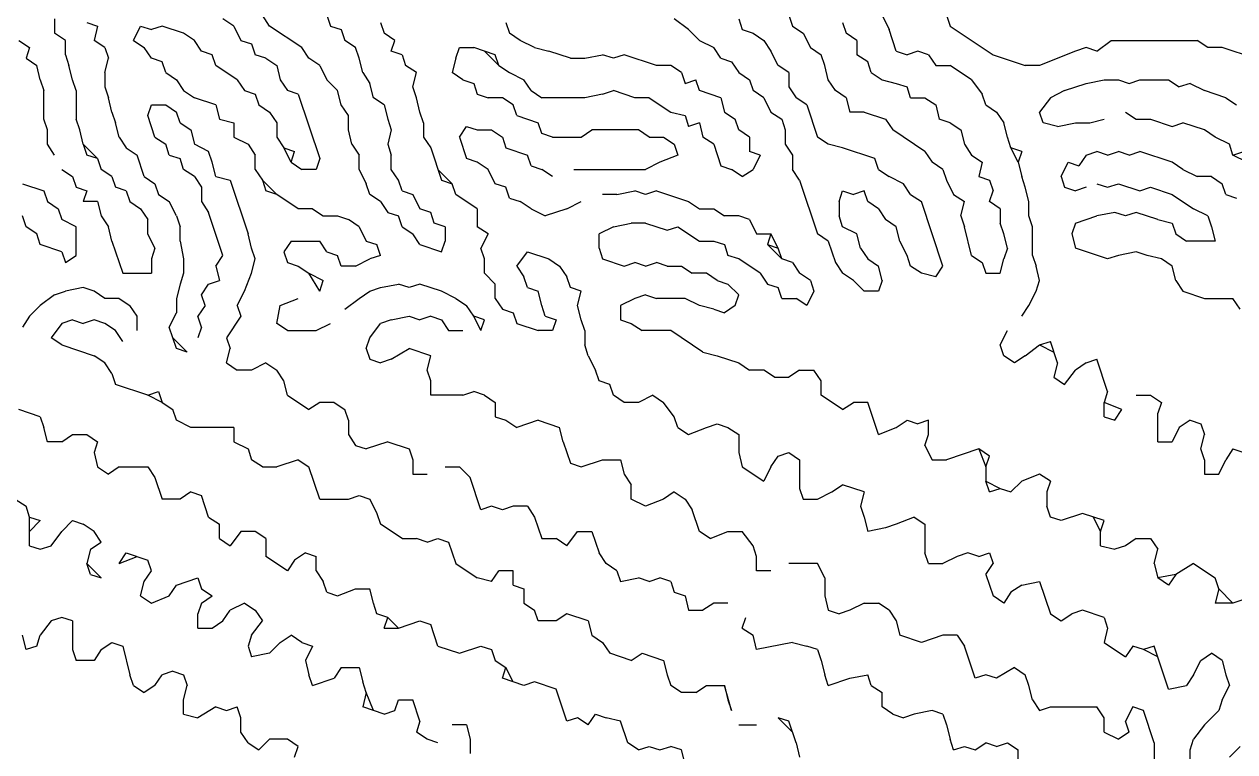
# Model space of a CAD drawing. Extents: x 15 to 2853, y 44 to 1438.
# Drawn here: x 1351.5 to 1689.5, y 880.5 to 1083.5 of the extents above; entities that cross this region are included whole.
import ezdxf

# ---------------------------------------------------------------- set-up
doc = ezdxf.new("R2010")
doc.units = 0
doc.layers.add('SKETCH', color=1, linetype='CONTINUOUS')

msp = doc.modelspace()

# ---------------------------------------------------------------- linework, layer by layer
at = {"layer": 'SKETCH'}
for p, q in [((1360, 1085), (1360, 1081)), ((1410, 1083), (1407, 1085)), ((1420, 1083), (1418, 1086)), ((1436, 1086), (1437, 1083)), ((1537, 1082), (1533, 1085)), ((1551, 1085), (1552, 1082)), ((1565, 1086), (1566, 1083)), ((1591, 1086), (1593, 1082)), ((1609, 1086), (1610, 1083)), ((1369, 1084), (1372, 1083)), ((1372, 1083), (1371, 1079)), ((1382, 1079), (1384, 1083)), ((1384, 1083), (1387, 1082)), ((1390, 1083), (1387, 1082)), ((1396, 1081), (1390, 1083)), ((1410, 1083), (1412, 1079)), ((1429, 1077), (1420, 1083)), ((1437, 1083), (1440, 1082)), ((1440, 1082), (1441, 1079)), ((1451, 1084), (1452, 1081)), ((1486, 1084), (1487, 1081)), ((1537, 1082), (1540, 1079)), ((1552, 1082), (1555, 1081)), ((1566, 1083), (1569, 1081)), ((1580, 1084), (1581, 1081)), ((1595, 1076), (1593, 1082)), ((1610, 1083), (1622, 1075)), ((1350, 1079), (1353, 1077)), ((1363, 1079), (1360, 1081)), ((1363, 1075), (1363, 1079)), ((1374, 1077), (1371, 1079)), ((1382, 1079), (1385, 1077)), ((1399, 1079), (1396, 1081)), ((1401, 1076), (1399, 1079)), ((1412, 1079), (1415, 1078)), ((1444, 1077), (1441, 1079)), ((1455, 1079), (1452, 1081)), ((1454, 1076), (1455, 1079)), ((1490, 1079), (1487, 1081)), ((1494, 1077), (1490, 1079)), ((1540, 1079), (1544, 1077)), ((1555, 1081), (1558, 1079)), ((1558, 1079), (1560, 1076)), ((1569, 1081), (1571, 1077)), ((1584, 1079), (1581, 1081)), ((1584, 1079), (1584, 1075)), ((1651, 1076), (1655, 1079)), ((1655, 1079), (1679, 1079)), ((1682, 1077), (1679, 1079)), ((1353, 1077), (1352, 1074)), ((1363, 1075), (1364, 1072)), ((1374, 1077), (1375, 1074)), ((1387, 1074), (1385, 1077)), ((1404, 1075), (1401, 1076)), ((1405, 1072), (1404, 1075)), ((1415, 1078), (1416, 1075)), ((1419, 1074), (1416, 1075)), ((1431, 1074), (1429, 1077)), ((1445, 1074), (1444, 1077)), ((1457, 1075), (1454, 1076)), ((1457, 1075), (1458, 1072)), ((1472, 1074), (1473, 1077)), ((1473, 1077), (1477, 1077)), ((1483, 1075), (1477, 1077)), ((1480, 1076), (1484, 1072)), ((1484, 1072), (1483, 1075)), ((1494, 1077), (1498, 1076)), ((1504, 1074), (1498, 1076)), ((1508, 1074), (1513, 1075)), ((1516, 1074), (1513, 1075)), ((1519, 1075), (1516, 1074)), ((1528, 1072), (1519, 1075)), ((1546, 1074), (1544, 1077)), ((1562, 1072), (1560, 1076)), ((1571, 1077), (1574, 1075)), ((1575, 1072), (1574, 1075)), ((1587, 1073), (1584, 1075)), ((1595, 1076), (1598, 1075)), ((1601, 1076), (1598, 1075)), ((1604, 1075), (1601, 1076)), ((1604, 1075), (1606, 1072)), ((1622, 1075), (1631, 1072)), ((1645, 1076), (1635, 1072)), ((1648, 1077), (1645, 1076)), ((1651, 1076), (1648, 1077)), ((1686, 1077), (1682, 1077)), ((1695, 1074), (1686, 1077)), ((1352, 1074), (1355, 1072)), ((1356, 1068), (1355, 1072)), ((1365, 1068), (1364, 1072)), ((1374, 1070), (1375, 1074)), ((1390, 1073), (1387, 1074)), ((1391, 1070), (1390, 1073)), ((1411, 1068), (1405, 1072)), ((1419, 1074), (1422, 1072)), ((1422, 1072), (1423, 1068)), ((1434, 1072), (1431, 1074)), ((1434, 1072), (1436, 1068)), ((1446, 1070), (1445, 1074)), ((1461, 1070), (1458, 1072)), ((1472, 1074), (1471, 1070)), ((1484, 1072), (1487, 1070)), ((1504, 1074), (1508, 1074)), ((1532, 1072), (1528, 1072)), ((1535, 1070), (1532, 1072)), ((1546, 1074), (1549, 1073)), ((1549, 1073), (1551, 1070)), ((1565, 1070), (1562, 1072)), ((1576, 1068), (1575, 1072)), ((1588, 1070), (1587, 1073)), ((1606, 1072), (1610, 1072)), ((1616, 1068), (1610, 1072)), ((1635, 1072), (1631, 1072)), ((1374, 1070), (1374, 1066)), ((1391, 1070), (1394, 1068)), ((1446, 1070), (1448, 1067)), ((1460, 1066), (1461, 1070)), ((1474, 1068), (1471, 1070)), ((1487, 1070), (1491, 1068)), ((1535, 1070), (1536, 1067)), ((1551, 1070), (1554, 1068)), ((1565, 1070), (1565, 1066)), ((1588, 1070), (1591, 1068)), ((1356, 1068), (1357, 1065)), ((1357, 1057), (1357, 1065)), ((1366, 1065), (1365, 1068)), ((1366, 1065), (1366, 1057)), ((1374, 1066), (1375, 1063)), ((1394, 1068), (1396, 1065)), ((1396, 1065), (1399, 1063)), ((1411, 1068), (1413, 1065)), ((1413, 1065), (1416, 1064)), ((1423, 1068), (1425, 1065)), ((1428, 1064), (1425, 1065)), ((1439, 1065), (1436, 1068)), ((1440, 1061), (1439, 1065)), ((1449, 1063), (1448, 1067)), ((1461, 1063), (1460, 1066)), ((1474, 1068), (1477, 1067)), ((1477, 1067), (1478, 1064)), ((1493, 1065), (1491, 1068)), ((1493, 1065), (1496, 1063)), ((1513, 1064), (1516, 1065)), ((1522, 1063), (1516, 1065)), ((1536, 1067), (1539, 1068)), ((1540, 1065), (1539, 1068)), ((1546, 1063), (1540, 1065)), ((1554, 1068), (1555, 1065)), ((1558, 1063), (1555, 1065)), ((1565, 1066), (1567, 1063)), ((1578, 1065), (1576, 1068)), ((1581, 1063), (1578, 1065)), ((1591, 1068), (1595, 1067)), ((1595, 1067), (1598, 1066)), ((1599, 1063), (1598, 1066)), ((1616, 1068), (1619, 1064)), ((1642, 1065), (1638, 1063)), ((1642, 1065), (1648, 1067)), ((1648, 1067), (1653, 1068)), ((1653, 1068), (1657, 1068)), ((1657, 1068), (1660, 1067)), ((1660, 1067), (1663, 1068)), ((1663, 1068), (1671, 1068)), ((1671, 1068), (1674, 1066)), ((1677, 1067), (1674, 1066)), ((1677, 1067), (1681, 1065)), ((1687, 1063), (1681, 1065)), ((1376, 1059), (1375, 1063)), ((1405, 1061), (1399, 1063)), ((1416, 1064), (1417, 1061)), ((1428, 1064), (1434, 1046)), ((1452, 1061), (1449, 1063)), ((1462, 1059), (1461, 1063)), ((1478, 1064), (1481, 1063)), ((1485, 1063), (1481, 1063)), ((1488, 1061), (1485, 1063)), ((1508, 1063), (1496, 1063)), ((1513, 1064), (1508, 1063)), ((1526, 1063), (1522, 1063)), ((1526, 1063), (1532, 1059)), ((1546, 1063), (1547, 1059)), ((1558, 1063), (1560, 1059)), ((1570, 1061), (1567, 1063)), ((1581, 1063), (1582, 1059)), ((1599, 1063), (1603, 1063)), ((1603, 1063), (1606, 1061)), ((1620, 1061), (1619, 1064)), ((1638, 1063), (1635, 1059)), ((1687, 1063), (1690, 1061)), ((1376, 1059), (1377, 1056)), ((1386, 1058), (1387, 1061)), ((1388, 1052), (1386, 1058)), ((1387, 1061), (1391, 1061)), ((1391, 1061), (1394, 1059)), ((1395, 1056), (1394, 1059)), ((1405, 1061), (1406, 1057)), ((1417, 1061), (1420, 1059)), ((1420, 1059), (1422, 1056)), ((1442, 1058), (1440, 1061)), ((1442, 1054), (1442, 1058)), ((1452, 1061), (1453, 1057)), ((1463, 1056), (1462, 1059)), ((1489, 1058), (1488, 1061)), ((1489, 1058), (1495, 1056)), ((1532, 1059), (1536, 1058)), ((1536, 1058), (1537, 1055)), ((1547, 1059), (1550, 1057)), ((1560, 1059), (1563, 1057)), ((1570, 1061), (1573, 1052)), ((1586, 1059), (1582, 1059)), ((1586, 1059), (1592, 1057)), ((1606, 1061), (1607, 1057)), ((1620, 1061), (1623, 1059)), ((1623, 1059), (1625, 1056)), ((1636, 1056), (1635, 1059)), ((1659, 1059), (1662, 1057)), ((1358, 1054), (1357, 1057)), ((1367, 1054), (1366, 1057)), ((1378, 1052), (1377, 1056)), ((1395, 1056), (1398, 1054)), ((1406, 1057), (1410, 1056)), ((1410, 1056), (1410, 1052)), ((1422, 1056), (1422, 1052)), ((1453, 1057), (1454, 1054)), ((1463, 1056), (1463, 1052)), ((1473, 1052), (1475, 1055)), ((1475, 1055), (1478, 1054)), ((1496, 1053), (1495, 1056)), ((1540, 1056), (1537, 1055)), ((1540, 1056), (1541, 1052)), ((1551, 1054), (1550, 1057)), ((1563, 1057), (1564, 1054)), ((1592, 1057), (1594, 1054)), ((1610, 1056), (1607, 1057)), ((1610, 1056), (1613, 1054)), ((1626, 1052), (1625, 1056)), ((1640, 1055), (1636, 1056)), ((1640, 1055), (1645, 1056)), ((1645, 1056), (1649, 1056)), ((1649, 1056), (1653, 1057)), ((1662, 1057), (1666, 1057)), ((1666, 1057), (1672, 1055)), ((1672, 1055), (1675, 1056)), ((1681, 1054), (1675, 1056)), ((1358, 1050), (1358, 1054)), ((1368, 1050), (1367, 1054)), ((1378, 1052), (1380, 1049)), ((1388, 1052), (1391, 1050)), ((1398, 1054), (1399, 1050)), ((1410, 1052), (1414, 1050)), ((1422, 1052), (1424, 1049)), ((1443, 1050), (1442, 1054)), ((1454, 1054), (1453, 1050)), ((1463, 1052), (1465, 1049)), ((1473, 1052), (1475, 1046)), ((1478, 1054), (1482, 1054)), ((1482, 1054), (1485, 1052)), ((1485, 1052), (1486, 1049)), ((1499, 1052), (1496, 1053)), ((1499, 1052), (1507, 1052)), ((1507, 1052), (1510, 1054)), ((1523, 1054), (1510, 1054)), ((1526, 1052), (1523, 1054)), ((1526, 1052), (1530, 1052)), ((1530, 1052), (1533, 1050)), ((1544, 1050), (1541, 1052)), ((1554, 1052), (1551, 1054)), ((1554, 1052), (1554, 1048)), ((1564, 1054), (1564, 1050)), ((1576, 1050), (1573, 1052)), ((1603, 1048), (1594, 1054)), ((1613, 1054), (1614, 1050)), ((1627, 1049), (1626, 1052)), ((1684, 1052), (1681, 1054)), ((1688, 1050), (1684, 1052)), ((1360, 1047), (1358, 1050)), ((1372, 1046), (1368, 1050)), ((1368, 1050), (1369, 1047)), ((1380, 1049), (1383, 1047)), ((1392, 1047), (1391, 1050)), ((1403, 1048), (1399, 1050)), ((1404, 1045), (1403, 1048)), ((1414, 1050), (1416, 1047)), ((1424, 1049), (1427, 1048)), ((1426, 1045), (1424, 1049)), ((1426, 1045), (1427, 1048)), ((1443, 1050), (1445, 1047)), ((1453, 1050), (1454, 1047)), ((1465, 1049), (1468, 1040)), ((1486, 1049), (1492, 1047)), ((1533, 1050), (1534, 1047)), ((1544, 1050), (1546, 1044)), ((1557, 1047), (1554, 1048)), ((1564, 1050), (1566, 1047)), ((1580, 1049), (1576, 1050)), ((1589, 1046), (1580, 1049)), ((1603, 1048), (1605, 1045)), ((1614, 1050), (1616, 1047)), ((1630, 1048), (1627, 1049)), ((1629, 1045), (1627, 1049)), ((1630, 1048), (1629, 1045)), ((1648, 1047), (1651, 1048)), ((1654, 1047), (1651, 1048)), ((1654, 1047), (1657, 1048)), ((1660, 1047), (1657, 1048)), ((1660, 1047), (1663, 1048)), ((1672, 1045), (1663, 1048)), ((1689, 1047), (1688, 1050)), ((1689, 1047), (1692, 1048)), ((1372, 1046), (1369, 1047)), ((1372, 1046), (1373, 1043)), ((1385, 1041), (1383, 1047)), ((1392, 1047), (1395, 1046)), ((1396, 1043), (1395, 1046)), ((1405, 1041), (1404, 1045)), ((1416, 1043), (1416, 1047)), ((1426, 1045), (1429, 1043)), ((1434, 1046), (1433, 1043)), ((1445, 1043), (1445, 1047)), ((1454, 1043), (1454, 1047)), ((1478, 1045), (1475, 1046)), ((1481, 1043), (1478, 1045)), ((1493, 1044), (1492, 1047)), ((1529, 1045), (1525, 1043)), ((1534, 1047), (1529, 1045)), ((1557, 1047), (1555, 1043)), ((1566, 1047), (1566, 1043)), ((1590, 1043), (1589, 1046)), ((1608, 1043), (1605, 1045)), ((1616, 1047), (1619, 1045)), ((1619, 1045), (1618, 1041)), ((1629, 1045), (1630, 1041)), ((1641, 1041), (1643, 1045)), ((1643, 1045), (1646, 1044)), ((1648, 1047), (1646, 1044)), ((1675, 1043), (1672, 1045)), ((1693, 1045), (1689, 1047)), ((1362, 1043), (1365, 1041)), ((1376, 1041), (1373, 1043)), ((1399, 1041), (1396, 1043)), ((1416, 1043), (1418, 1040)), ((1433, 1043), (1429, 1043)), ((1445, 1043), (1447, 1039)), ((1456, 1040), (1454, 1043)), ((1471, 1039), (1467, 1043)), ((1483, 1039), (1481, 1043)), ((1493, 1044), (1496, 1043)), ((1499, 1041), (1496, 1043)), ((1505, 1043), (1525, 1043)), ((1546, 1044), (1549, 1043)), ((1552, 1041), (1549, 1043)), ((1552, 1041), (1555, 1043)), ((1568, 1040), (1566, 1043)), ((1590, 1043), (1593, 1041)), ((1608, 1043), (1609, 1040)), ((1675, 1043), (1679, 1041)), ((1351, 1039), (1357, 1037)), ((1365, 1041), (1366, 1038)), ((1366, 1038), (1369, 1037)), ((1376, 1041), (1377, 1038)), ((1380, 1037), (1377, 1038)), ((1385, 1041), (1388, 1039)), ((1388, 1039), (1389, 1036)), ((1399, 1041), (1401, 1038)), ((1401, 1038), (1401, 1034)), ((1405, 1041), (1409, 1040)), ((1409, 1040), (1414, 1025)), ((1418, 1040), (1419, 1037)), ((1418, 1040), (1422, 1036)), ((1448, 1036), (1447, 1039)), ((1457, 1037), (1456, 1040)), ((1468, 1040), (1471, 1039)), ((1472, 1036), (1471, 1039)), ((1486, 1038), (1483, 1039)), ((1487, 1035), (1486, 1038)), ((1568, 1040), (1573, 1025)), ((1597, 1039), (1593, 1041)), ((1599, 1036), (1597, 1039)), ((1609, 1040), (1611, 1036)), ((1618, 1041), (1621, 1040)), ((1621, 1040), (1622, 1037)), ((1631, 1038), (1630, 1041)), ((1632, 1034), (1631, 1038)), ((1641, 1041), (1642, 1038)), ((1642, 1038), (1645, 1037)), ((1648, 1038), (1645, 1037)), ((1651, 1039), (1654, 1038)), ((1654, 1038), (1657, 1039)), ((1657, 1039), (1663, 1037)), ((1663, 1037), (1666, 1038)), ((1666, 1038), (1672, 1036)), ((1683, 1041), (1679, 1041)), ((1683, 1041), (1686, 1039)), ((1687, 1036), (1686, 1039)), ((1357, 1037), (1358, 1034)), ((1369, 1037), (1368, 1034)), ((1380, 1037), (1381, 1034)), ((1389, 1036), (1392, 1034)), ((1422, 1036), (1419, 1037)), ((1428, 1032), (1422, 1036)), ((1451, 1034), (1448, 1036)), ((1457, 1037), (1460, 1036)), ((1460, 1036), (1462, 1032)), ((1478, 1032), (1472, 1036)), ((1487, 1035), (1490, 1034)), ((1517, 1036), (1513, 1036)), ((1517, 1036), (1522, 1037)), ((1525, 1036), (1522, 1037)), ((1528, 1037), (1525, 1036)), ((1528, 1037), (1537, 1034)), ((1579, 1034), (1580, 1037)), ((1580, 1037), (1583, 1036)), ((1586, 1037), (1583, 1036)), ((1587, 1034), (1586, 1037)), ((1599, 1036), (1602, 1034)), ((1611, 1036), (1614, 1034)), ((1621, 1034), (1622, 1037)), ((1672, 1036), (1678, 1032)), ((1687, 1036), (1690, 1035)), ((1358, 1034), (1361, 1032)), ((1361, 1032), (1362, 1029)), ((1372, 1034), (1368, 1034)), ((1372, 1034), (1373, 1030)), ((1381, 1034), (1384, 1032)), ((1384, 1032), (1386, 1029)), ((1394, 1030), (1392, 1034)), ((1401, 1034), (1403, 1031)), ((1407, 1019), (1403, 1031)), ((1432, 1032), (1428, 1032)), ((1432, 1032), (1435, 1030)), ((1451, 1034), (1453, 1031)), ((1453, 1031), (1456, 1030)), ((1465, 1031), (1462, 1032)), ((1466, 1028), (1465, 1031)), ((1478, 1032), (1478, 1027)), ((1493, 1032), (1490, 1034)), ((1493, 1032), (1497, 1030)), ((1503, 1032), (1497, 1030)), ((1503, 1032), (1507, 1034)), ((1537, 1034), (1540, 1032)), ((1540, 1032), (1544, 1032)), ((1544, 1032), (1547, 1030)), ((1579, 1034), (1579, 1030)), ((1590, 1032), (1587, 1034)), ((1590, 1032), (1592, 1029)), ((1608, 1016), (1602, 1034)), ((1613, 1030), (1614, 1034)), ((1624, 1032), (1621, 1034)), ((1624, 1032), (1624, 1028)), ((1632, 1030), (1632, 1034)), ((1656, 1031), (1651, 1030)), ((1659, 1030), (1656, 1031)), ((1662, 1031), (1659, 1030)), ((1668, 1029), (1662, 1031)), ((1682, 1030), (1678, 1032)), ((1352, 1027), (1351, 1030)), ((1366, 1027), (1362, 1029)), ((1373, 1030), (1375, 1027)), ((1386, 1025), (1386, 1029)), ((1394, 1030), (1395, 1027)), ((1435, 1030), (1439, 1030)), ((1439, 1030), (1442, 1029)), ((1445, 1027), (1442, 1029)), ((1457, 1027), (1456, 1030)), ((1469, 1027), (1466, 1028)), ((1516, 1027), (1521, 1028)), ((1525, 1028), (1521, 1028)), ((1525, 1028), (1531, 1026)), ((1551, 1030), (1547, 1030)), ((1554, 1029), (1551, 1030)), ((1554, 1029), (1556, 1025)), ((1580, 1027), (1579, 1030)), ((1595, 1027), (1592, 1029)), ((1613, 1030), (1614, 1027)), ((1625, 1025), (1624, 1028)), ((1633, 1027), (1632, 1030)), ((1645, 1028), (1644, 1025)), ((1645, 1028), (1651, 1030)), ((1668, 1029), (1672, 1028)), ((1672, 1028), (1673, 1025)), ((1682, 1030), (1683, 1027)), ((1355, 1025), (1352, 1027)), ((1356, 1022), (1355, 1025)), ((1366, 1019), (1366, 1027)), ((1376, 1023), (1375, 1027)), ((1388, 1021), (1386, 1025)), ((1395, 1023), (1395, 1027)), ((1415, 1021), (1414, 1025)), ((1445, 1027), (1447, 1023)), ((1457, 1027), (1460, 1025)), ((1462, 1022), (1460, 1025)), ((1469, 1027), (1469, 1023)), ((1481, 1025), (1478, 1027)), ((1481, 1025), (1479, 1021)), ((1516, 1027), (1512, 1025)), ((1512, 1021), (1512, 1025)), ((1531, 1026), (1534, 1027)), ((1534, 1027), (1540, 1023)), ((1556, 1025), (1560, 1025)), ((1560, 1025), (1559, 1022)), ((1562, 1021), (1560, 1025)), ((1576, 1023), (1573, 1025)), ((1584, 1025), (1580, 1027)), ((1585, 1021), (1584, 1025)), ((1596, 1023), (1595, 1027)), ((1616, 1019), (1614, 1027)), ((1626, 1021), (1625, 1025)), ((1633, 1019), (1633, 1027)), ((1644, 1025), (1645, 1021)), ((1673, 1025), (1676, 1023)), ((1683, 1027), (1684, 1023)), ((1362, 1020), (1356, 1022)), ((1376, 1023), (1379, 1014)), ((1388, 1021), (1387, 1018)), ((1395, 1023), (1396, 1018)), ((1416, 1018), (1415, 1021)), ((1426, 1023), (1424, 1020)), ((1426, 1023), (1434, 1023)), ((1436, 1020), (1434, 1023)), ((1447, 1023), (1450, 1022)), ((1451, 1019), (1450, 1022)), ((1462, 1022), (1468, 1020)), ((1468, 1020), (1469, 1023)), ((1480, 1018), (1479, 1021)), ((1512, 1021), (1513, 1018)), ((1540, 1023), (1544, 1023)), ((1544, 1023), (1547, 1022)), ((1547, 1022), (1548, 1019)), ((1559, 1022), (1562, 1021)), ((1563, 1018), (1559, 1022)), ((1563, 1018), (1562, 1021)), ((1576, 1023), (1578, 1017)), ((1585, 1021), (1587, 1018)), ((1598, 1019), (1596, 1023)), ((1626, 1021), (1625, 1018)), ((1654, 1018), (1645, 1021)), ((1684, 1023), (1676, 1023)), ((1362, 1020), (1363, 1017)), ((1363, 1017), (1366, 1019)), ((1387, 1018), (1387, 1014)), ((1396, 1018), (1396, 1014)), ((1405, 1016), (1407, 1019)), ((1415, 1014), (1416, 1018)), ((1424, 1020), (1425, 1017)), ((1436, 1020), (1439, 1019)), ((1440, 1016), (1439, 1019)), ((1444, 1016), (1448, 1018)), ((1451, 1019), (1448, 1018)), ((1480, 1014), (1480, 1018)), ((1489, 1016), (1492, 1020)), ((1492, 1020), (1498, 1018)), ((1498, 1018), (1501, 1016)), ((1513, 1018), (1519, 1016)), ((1551, 1018), (1548, 1019)), ((1557, 1014), (1551, 1018)), ((1566, 1017), (1563, 1018)), ((1587, 1018), (1590, 1016)), ((1599, 1016), (1598, 1019)), ((1616, 1019), (1619, 1017)), ((1624, 1014), (1625, 1018)), ((1633, 1019), (1634, 1016)), ((1657, 1019), (1654, 1018)), ((1662, 1020), (1657, 1019)), ((1665, 1019), (1662, 1020)), ((1669, 1018), (1665, 1019)), ((1672, 1016), (1669, 1018)), ((1379, 1014), (1387, 1014)), ((1396, 1014), (1395, 1011)), ((1405, 1016), (1406, 1012)), ((1413, 1009), (1415, 1014)), ((1425, 1017), (1428, 1016)), ((1428, 1016), (1431, 1014)), ((1431, 1014), (1435, 1012)), ((1434, 1009), (1431, 1014)), ((1444, 1016), (1440, 1016)), ((1480, 1014), (1483, 1011)), ((1489, 1016), (1491, 1013)), ((1501, 1016), (1503, 1013)), ((1519, 1016), (1522, 1017)), ((1525, 1016), (1522, 1017)), ((1525, 1016), (1528, 1017)), ((1531, 1016), (1528, 1017)), ((1531, 1016), (1535, 1016)), ((1535, 1016), (1538, 1014)), ((1542, 1014), (1538, 1014)), ((1545, 1012), (1542, 1014)), ((1557, 1014), (1559, 1011)), ((1566, 1017), (1568, 1014)), ((1571, 1012), (1568, 1014)), ((1578, 1017), (1580, 1014)), ((1583, 1012), (1580, 1014)), ((1591, 1012), (1590, 1016)), ((1602, 1014), (1599, 1016)), ((1606, 1013), (1602, 1014)), ((1606, 1013), (1608, 1016)), ((1619, 1017), (1620, 1014)), ((1620, 1014), (1624, 1014)), ((1635, 1012), (1634, 1016)), ((1673, 1012), (1672, 1016)), ((1395, 1011), (1394, 1007)), ((1401, 1008), (1403, 1011)), ((1403, 1011), (1406, 1012)), ((1434, 1009), (1435, 1012)), ((1451, 1010), (1456, 1011)), ((1459, 1010), (1456, 1011)), ((1462, 1011), (1459, 1010)), ((1468, 1009), (1462, 1011)), ((1483, 1007), (1483, 1011)), ((1492, 1010), (1491, 1013)), ((1504, 1010), (1503, 1013)), ((1545, 1012), (1548, 1011)), ((1548, 1011), (1551, 1008)), ((1559, 1011), (1562, 1010)), ((1571, 1012), (1572, 1009)), ((1586, 1009), (1583, 1012)), ((1591, 1012), (1590, 1009)), ((1634, 1009), (1635, 1012)), ((1673, 1012), (1675, 1009)), ((1360, 1008), (1356, 1005)), ((1360, 1008), (1363, 1009)), ((1368, 1010), (1363, 1009)), ((1371, 1009), (1368, 1010)), ((1374, 1007), (1371, 1009)), ((1402, 1005), (1401, 1008)), ((1411, 1005), (1413, 1009)), ((1445, 1007), (1448, 1009)), ((1448, 1009), (1451, 1010)), ((1472, 1007), (1468, 1009)), ((1492, 1010), (1495, 1009)), ((1496, 1005), (1495, 1009)), ((1507, 1009), (1504, 1010)), ((1506, 1005), (1507, 1009)), ((1525, 1008), (1522, 1007)), ((1525, 1008), (1528, 1007)), ((1550, 1005), (1551, 1008)), ((1563, 1007), (1562, 1010)), ((1572, 1009), (1570, 1005)), ((1590, 1009), (1586, 1009)), ((1632, 1005), (1634, 1009)), ((1675, 1009), (1681, 1007)), ((1356, 1005), (1353, 1002)), ((1378, 1007), (1374, 1007)), ((1378, 1007), (1381, 1005)), ((1383, 1002), (1381, 1005)), ((1394, 1007), (1394, 1003)), ((1402, 1005), (1400, 1002)), ((1411, 1005), (1412, 1002)), ((1422, 1000), (1423, 1005)), ((1423, 1005), (1428, 1007)), ((1441, 1004), (1445, 1007)), ((1472, 1007), (1475, 1005)), ((1477, 1002), (1475, 1005)), ((1483, 1007), (1485, 1004)), ((1485, 1004), (1488, 1003)), ((1497, 1002), (1496, 1005)), ((1507, 1001), (1506, 1005)), ((1522, 1007), (1518, 1005)), ((1518, 1005), (1518, 1001)), ((1536, 1007), (1528, 1007)), ((1540, 1005), (1536, 1007)), ((1544, 1004), (1540, 1005)), ((1544, 1004), (1547, 1003)), ((1550, 1005), (1547, 1003)), ((1563, 1007), (1567, 1007)), ((1570, 1005), (1567, 1007)), ((1630, 1002), (1632, 1005)), ((1681, 1007), (1689, 1007)), ((1691, 1004), (1689, 1007)), ((1353, 1002), (1351, 999)), ((1365, 1001), (1362, 1000)), ((1365, 1001), (1368, 1000)), ((1371, 1001), (1368, 1000)), ((1374, 1000), (1371, 1001)), ((1383, 998), (1383, 1002)), ((1392, 999), (1394, 1003)), ((1401, 999), (1400, 1002)), ((1412, 1002), (1408, 996)), ((1454, 1001), (1451, 1000)), ((1454, 1001), (1459, 1002)), ((1459, 1002), (1462, 1001)), ((1465, 1002), (1462, 1001)), ((1465, 1002), (1468, 1001)), ((1468, 1001), (1470, 998)), ((1479, 998), (1477, 1002)), ((1480, 1001), (1477, 1002)), ((1479, 998), (1480, 1001)), ((1488, 1003), (1489, 1000)), ((1497, 1002), (1500, 1001)), ((1500, 1001), (1499, 998)), ((1508, 998), (1507, 1001)), ((1518, 1001), (1521, 1000)), ((1362, 1000), (1359, 996)), ((1377, 998), (1374, 1000)), ((1379, 995), (1377, 998)), ((1394, 993), (1392, 999)), ((1401, 999), (1400, 996)), ((1425, 998), (1422, 1000)), ((1425, 998), (1433, 998)), ((1433, 998), (1437, 1000)), ((1448, 996), (1451, 1000)), ((1470, 998), (1474, 998)), ((1489, 1000), (1495, 998)), ((1499, 998), (1495, 998)), ((1508, 998), (1508, 994)), ((1521, 1000), (1524, 998)), ((1532, 998), (1524, 998)), ((1541, 992), (1532, 998)), ((1624, 994), (1626, 998)), ((1362, 994), (1359, 996)), ((1362, 994), (1371, 991)), ((1393, 996), (1397, 992)), ((1408, 996), (1409, 993)), ((1447, 993), (1448, 996)), ((1509, 991), (1508, 994)), ((1625, 991), (1624, 994)), ((1631, 991), (1635, 994)), ((1635, 994), (1638, 995)), ((1635, 994), (1639, 992)), ((1640, 989), (1638, 995)), ((1374, 989), (1371, 991)), ((1397, 992), (1394, 993)), ((1408, 989), (1409, 993)), ((1447, 993), (1448, 990)), ((1454, 990), (1459, 993)), ((1465, 991), (1459, 993)), ((1464, 987), (1465, 991)), ((1509, 991), (1511, 987)), ((1541, 992), (1545, 991)), ((1545, 991), (1551, 989)), ((1628, 989), (1625, 991)), ((1631, 991), (1628, 989)), ((1376, 986), (1374, 989)), ((1408, 989), (1411, 987)), ((1415, 987), (1411, 987)), ((1419, 989), (1415, 987)), ((1419, 989), (1422, 987)), ((1424, 984), (1422, 987)), ((1448, 990), (1451, 989)), ((1454, 990), (1451, 989)), ((1465, 984), (1464, 987)), ((1512, 984), (1511, 987)), ((1551, 989), (1554, 987)), ((1558, 987), (1554, 987)), ((1561, 985), (1558, 987)), ((1568, 987), (1565, 985)), ((1568, 987), (1572, 987)), ((1574, 984), (1572, 987)), ((1640, 989), (1639, 985)), ((1642, 983), (1645, 987)), ((1648, 989), (1645, 987)), ((1648, 989), (1651, 990)), ((1654, 981), (1651, 990)), ((1376, 986), (1377, 983)), ((1425, 980), (1424, 984)), ((1465, 980), (1465, 984)), ((1515, 983), (1512, 984)), ((1561, 985), (1565, 985)), ((1574, 980), (1574, 984)), ((1639, 985), (1642, 983)), ((1386, 980), (1377, 983)), ((1386, 980), (1389, 981)), ((1389, 981), (1390, 978)), ((1474, 980), (1477, 981)), ((1480, 980), (1477, 981)), ((1516, 980), (1515, 983)), ((1654, 981), (1653, 978)), ((1390, 978), (1386, 980)), ((1390, 978), (1393, 976)), ((1425, 980), (1431, 976)), ((1434, 978), (1431, 976)), ((1438, 978), (1434, 978)), ((1438, 978), (1441, 976)), ((1474, 980), (1465, 980)), ((1480, 980), (1483, 978)), ((1483, 978), (1483, 974)), ((1519, 978), (1516, 980)), ((1523, 978), (1519, 978)), ((1527, 980), (1523, 978)), ((1527, 980), (1530, 978)), ((1533, 974), (1530, 978)), ((1580, 976), (1574, 980)), ((1580, 976), (1583, 978)), ((1587, 978), (1583, 978)), ((1590, 969), (1587, 978)), ((1658, 976), (1653, 978)), ((1653, 974), (1653, 978)), ((1662, 980), (1666, 980)), ((1666, 980), (1669, 978)), ((1669, 978), (1668, 975)), ((1356, 974), (1350, 976)), ((1356, 974), (1357, 971)), ((1394, 973), (1393, 976)), ((1442, 973), (1441, 976)), ((1483, 974), (1486, 973)), ((1534, 971), (1533, 974)), ((1653, 974), (1656, 973)), ((1656, 973), (1658, 976)), ((1668, 967), (1668, 975)), ((1358, 967), (1357, 971)), ((1398, 971), (1394, 973)), ((1410, 971), (1398, 971)), ((1410, 971), (1410, 967)), ((1442, 973), (1442, 969)), ((1486, 973), (1489, 971)), ((1495, 973), (1489, 971)), ((1495, 973), (1501, 971)), ((1502, 967), (1501, 971)), ((1534, 971), (1537, 969)), ((1537, 969), (1542, 971)), ((1542, 971), (1545, 972)), ((1545, 972), (1548, 971)), ((1548, 971), (1551, 969)), ((1590, 969), (1595, 971)), ((1595, 971), (1598, 973)), ((1598, 973), (1601, 972)), ((1604, 973), (1601, 972)), ((1604, 969), (1604, 973)), ((1674, 971), (1672, 967)), ((1677, 973), (1674, 971)), ((1677, 973), (1680, 972)), ((1680, 972), (1681, 969)), ((1362, 967), (1358, 967)), ((1362, 967), (1365, 969)), ((1365, 969), (1369, 969)), ((1369, 969), (1372, 967)), ((1372, 967), (1371, 964)), ((1410, 967), (1414, 965)), ((1442, 969), (1444, 966)), ((1453, 967), (1447, 965)), ((1453, 967), (1459, 965)), ((1502, 967), (1504, 961)), ((1551, 969), (1551, 964)), ((1603, 966), (1604, 969)), ((1668, 967), (1672, 967)), ((1680, 965), (1681, 969)), ((1371, 964), (1372, 960)), ((1414, 965), (1415, 962)), ((1444, 966), (1447, 965)), ((1459, 965), (1460, 962)), ((1551, 964), (1552, 960)), ((1562, 963), (1565, 964)), ((1565, 964), (1568, 962)), ((1603, 966), (1605, 962)), ((1618, 965), (1609, 962)), ((1621, 963), (1618, 965)), ((1618, 965), (1620, 960)), ((1681, 962), (1680, 965)), ((1689, 965), (1687, 962)), ((1689, 965), (1692, 964)), ((1372, 960), (1375, 958)), ((1378, 960), (1375, 958)), ((1378, 960), (1386, 960)), ((1386, 960), (1388, 957)), ((1418, 960), (1415, 962)), ((1418, 960), (1422, 960)), ((1428, 962), (1422, 960)), ((1428, 962), (1431, 960)), ((1434, 951), (1431, 960)), ((1460, 962), (1460, 958)), ((1469, 960), (1473, 960)), ((1473, 960), (1476, 957)), ((1504, 961), (1507, 960)), ((1507, 960), (1513, 962)), ((1513, 962), (1518, 962)), ((1518, 962), (1519, 958)), ((1552, 960), (1558, 956)), ((1560, 960), (1558, 956)), ((1560, 960), (1562, 963)), ((1568, 962), (1568, 954)), ((1605, 962), (1609, 962)), ((1620, 960), (1621, 963)), ((1620, 960), (1620, 956)), ((1681, 962), (1681, 958)), ((1685, 958), (1687, 962)), ((1388, 957), (1390, 951)), ((1460, 958), (1464, 958)), ((1479, 948), (1476, 957)), ((1519, 958), (1521, 955)), ((1635, 958), (1630, 956)), ((1638, 956), (1635, 958)), ((1681, 958), (1685, 958)), ((1521, 951), (1521, 955)), ((1568, 954), (1569, 951)), ((1577, 953), (1580, 955)), ((1586, 953), (1580, 955)), ((1621, 953), (1620, 956)), ((1620, 956), (1624, 954)), ((1621, 953), (1624, 954)), ((1624, 954), (1627, 953)), ((1630, 956), (1627, 953)), ((1638, 956), (1637, 953)), ((1349, 951), (1352, 949)), ((1395, 951), (1390, 951)), ((1398, 953), (1395, 951)), ((1398, 953), (1401, 952)), ((1403, 946), (1401, 952)), ((1434, 951), (1442, 951)), ((1442, 951), (1445, 952)), ((1445, 952), (1448, 951)), ((1448, 951), (1450, 947)), ((1525, 949), (1521, 951)), ((1530, 951), (1525, 949)), ((1533, 953), (1530, 951)), ((1533, 953), (1536, 951)), ((1536, 951), (1538, 948)), ((1569, 951), (1573, 951)), ((1573, 951), (1577, 953)), ((1586, 953), (1585, 949)), ((1637, 953), (1637, 949)), ((1353, 946), (1352, 949)), ((1450, 947), (1451, 944)), ((1482, 949), (1479, 948)), ((1485, 948), (1482, 949)), ((1488, 949), (1485, 948)), ((1492, 949), (1488, 949)), ((1492, 949), (1494, 946)), ((1540, 942), (1538, 948)), ((1585, 949), (1586, 946)), ((1638, 946), (1637, 949)), ((1647, 947), (1641, 945)), ((1653, 945), (1647, 947)), ((1353, 946), (1356, 945)), ((1353, 938), (1353, 946)), ((1356, 945), (1353, 942)), ((1362, 942), (1365, 945)), ((1365, 945), (1368, 944)), ((1371, 942), (1368, 944)), ((1403, 946), (1406, 944)), ((1406, 940), (1406, 944)), ((1457, 940), (1451, 944)), ((1494, 946), (1496, 940)), ((1586, 946), (1587, 942)), ((1595, 944), (1592, 943)), ((1600, 946), (1595, 944)), ((1600, 946), (1603, 944)), ((1603, 944), (1603, 936)), ((1641, 945), (1638, 946)), ((1650, 946), (1652, 942)), ((1652, 942), (1653, 945)), ((1359, 938), (1362, 942)), ((1373, 939), (1371, 942)), ((1406, 940), (1409, 938)), ((1412, 942), (1409, 938)), ((1416, 942), (1412, 942)), ((1419, 940), (1416, 942)), ((1419, 940), (1419, 935)), ((1457, 940), (1461, 940)), ((1464, 939), (1461, 940)), ((1464, 939), (1467, 940)), ((1467, 940), (1470, 939)), ((1496, 940), (1500, 940)), ((1503, 938), (1500, 940)), ((1503, 938), (1506, 942)), ((1506, 942), (1510, 942)), ((1510, 942), (1512, 936)), ((1543, 940), (1540, 942)), ((1543, 940), (1548, 942)), ((1548, 942), (1552, 942)), ((1555, 938), (1552, 942)), ((1592, 943), (1587, 942)), ((1652, 938), (1652, 942)), ((1662, 940), (1659, 938)), ((1662, 940), (1666, 940)), ((1666, 940), (1668, 937)), ((1353, 938), (1356, 937)), ((1356, 937), (1359, 938)), ((1370, 937), (1369, 933)), ((1370, 937), (1373, 939)), ((1470, 939), (1472, 933)), ((1556, 935), (1555, 938)), ((1652, 938), (1656, 937)), ((1659, 938), (1656, 937)), ((1667, 933), (1668, 937)), ((1373, 929), (1369, 933)), ((1370, 930), (1369, 933)), ((1378, 933), (1380, 936)), ((1378, 933), (1383, 935)), ((1380, 936), (1386, 934)), ((1387, 931), (1386, 934)), ((1425, 931), (1419, 935)), ((1427, 934), (1425, 931)), ((1430, 936), (1427, 934)), ((1430, 936), (1433, 935)), ((1433, 931), (1433, 935)), ((1472, 933), (1478, 929)), ((1514, 933), (1512, 936)), ((1517, 931), (1514, 933)), ((1556, 931), (1556, 935)), ((1573, 933), (1565, 933)), ((1575, 929), (1573, 933)), ((1604, 933), (1603, 936)), ((1604, 933), (1608, 933)), ((1612, 935), (1608, 933)), ((1615, 936), (1612, 935)), ((1618, 935), (1615, 936)), ((1618, 935), (1621, 936)), ((1620, 930), (1622, 933)), ((1621, 936), (1622, 933)), ((1667, 933), (1668, 929)), ((1678, 933), (1673, 930)), ((1678, 933), (1684, 929)), ((1370, 930), (1373, 929)), ((1385, 928), (1387, 931)), ((1433, 931), (1435, 928)), ((1482, 928), (1484, 931)), ((1488, 931), (1484, 931)), ((1488, 927), (1488, 931)), ((1517, 931), (1518, 928)), ((1560, 931), (1556, 931)), ((1620, 930), (1622, 924)), ((1673, 930), (1668, 929)), ((1673, 930), (1671, 927)), ((1384, 924), (1385, 928)), ((1392, 924), (1394, 927)), ((1394, 927), (1400, 929)), ((1400, 929), (1401, 926)), ((1436, 925), (1435, 928)), ((1482, 928), (1478, 929)), ((1488, 927), (1491, 926)), ((1518, 928), (1523, 929)), ((1526, 928), (1523, 929)), ((1526, 928), (1529, 929)), ((1532, 928), (1529, 929)), ((1532, 928), (1533, 925)), ((1575, 929), (1575, 924)), ((1630, 927), (1627, 925)), ((1630, 927), (1635, 928)), ((1635, 928), (1638, 919)), ((1671, 927), (1668, 929)), ((1685, 926), (1684, 929)), ((1384, 924), (1387, 922)), ((1387, 922), (1392, 924)), ((1401, 926), (1404, 924)), ((1401, 922), (1404, 924)), ((1436, 925), (1439, 924)), ((1439, 924), (1444, 926)), ((1444, 926), (1448, 926)), ((1449, 922), (1448, 926)), ((1491, 926), (1491, 922)), ((1533, 925), (1536, 924)), ((1536, 924), (1537, 920)), ((1575, 924), (1576, 920)), ((1625, 922), (1622, 924)), ((1627, 925), (1625, 922)), ((1685, 926), (1684, 922)), ((1689, 922), (1685, 926)), ((1695, 924), (1689, 922)), ((1401, 922), (1400, 919)), ((1407, 917), (1409, 920)), ((1413, 922), (1409, 920)), ((1413, 922), (1416, 920)), ((1416, 920), (1418, 917)), ((1450, 919), (1449, 922)), ((1491, 922), (1494, 920)), ((1495, 917), (1494, 920)), ((1537, 920), (1541, 920)), ((1544, 922), (1541, 920)), ((1548, 922), (1544, 922)), ((1576, 920), (1579, 919)), ((1582, 920), (1579, 919)), ((1586, 922), (1582, 920)), ((1586, 922), (1590, 922)), ((1593, 920), (1590, 922)), ((1593, 920), (1595, 917)), ((1647, 920), (1644, 919)), ((1653, 918), (1647, 920)), ((1689, 922), (1684, 922)), ((1359, 917), (1356, 913)), ((1362, 918), (1359, 917)), ((1365, 917), (1362, 918)), ((1365, 917), (1365, 909)), ((1400, 915), (1400, 919)), ((1404, 915), (1407, 917)), ((1415, 913), (1418, 917)), ((1453, 918), (1450, 919)), ((1452, 915), (1453, 918)), ((1456, 915), (1453, 918)), ((1456, 915), (1462, 917)), ((1462, 917), (1465, 916)), ((1467, 910), (1465, 916)), ((1500, 917), (1495, 917)), ((1503, 919), (1500, 917)), ((1509, 917), (1503, 919)), ((1509, 917), (1510, 913)), ((1552, 915), (1553, 918)), ((1595, 917), (1596, 913)), ((1638, 919), (1641, 917)), ((1641, 917), (1644, 919)), ((1653, 918), (1654, 915)), ((1352, 909), (1351, 913)), ((1355, 910), (1356, 913)), ((1400, 915), (1404, 915)), ((1415, 913), (1414, 910)), ((1423, 911), (1426, 913)), ((1429, 911), (1426, 913)), ((1452, 915), (1456, 915)), ((1510, 913), (1513, 911)), ((1552, 915), (1555, 913)), ((1556, 909), (1555, 913)), ((1602, 911), (1596, 913)), ((1608, 913), (1602, 911)), ((1612, 913), (1608, 913)), ((1612, 913), (1614, 910)), ((1654, 915), (1653, 911)), ((1355, 910), (1352, 909)), ((1373, 909), (1376, 911)), ((1376, 911), (1379, 910)), ((1379, 910), (1381, 902)), ((1414, 910), (1415, 907)), ((1420, 908), (1423, 911)), ((1429, 911), (1432, 910)), ((1432, 910), (1430, 906)), ((1467, 910), (1473, 908)), ((1473, 908), (1479, 910)), ((1479, 910), (1482, 909)), ((1513, 911), (1515, 908)), ((1566, 911), (1556, 909)), ((1566, 911), (1570, 910)), ((1573, 909), (1570, 910)), ((1617, 901), (1614, 910)), ((1653, 911), (1659, 907)), ((1661, 910), (1659, 907)), ((1664, 909), (1661, 910)), ((1667, 910), (1664, 909)), ((1671, 898), (1667, 910)), ((1365, 909), (1366, 906)), ((1371, 906), (1366, 906)), ((1373, 909), (1371, 906)), ((1420, 908), (1415, 907)), ((1430, 906), (1431, 902)), ((1482, 909), (1483, 906)), ((1483, 906), (1486, 904)), ((1521, 906), (1515, 908)), ((1521, 906), (1524, 908)), ((1524, 908), (1530, 906)), ((1530, 906), (1531, 902)), ((1573, 909), (1574, 906)), ((1574, 906), (1575, 902)), ((1668, 907), (1664, 909)), ((1678, 902), (1680, 906)), ((1680, 906), (1683, 908)), ((1686, 906), (1683, 908)), ((1686, 906), (1687, 902)), ((1393, 903), (1390, 902)), ((1393, 903), (1396, 902)), ((1440, 904), (1438, 901)), ((1440, 904), (1445, 904)), ((1445, 904), (1446, 900)), ((1485, 901), (1486, 904)), ((1488, 900), (1486, 904)), ((1628, 904), (1623, 901)), ((1628, 904), (1631, 902)), ((1382, 899), (1381, 902)), ((1388, 899), (1390, 902)), ((1396, 902), (1397, 899)), ((1432, 899), (1431, 902)), ((1432, 899), (1438, 901)), ((1447, 897), (1446, 900)), ((1491, 899), (1485, 901)), ((1494, 900), (1491, 899)), ((1500, 898), (1494, 900)), ((1531, 902), (1532, 899)), ((1576, 899), (1575, 902)), ((1576, 899), (1582, 901)), ((1582, 901), (1587, 902)), ((1588, 899), (1587, 902)), ((1620, 902), (1617, 901)), ((1623, 901), (1620, 902)), ((1632, 899), (1631, 902)), ((1678, 902), (1676, 899)), ((1687, 902), (1688, 899)), ((1382, 899), (1385, 897)), ((1388, 899), (1385, 897)), ((1396, 895), (1397, 899)), ((1447, 897), (1446, 893)), ((1449, 892), (1447, 897)), ((1503, 889), (1500, 898)), ((1535, 897), (1532, 899)), ((1539, 897), (1535, 897)), ((1539, 897), (1542, 899)), ((1542, 899), (1547, 899)), ((1547, 899), (1548, 895)), ((1549, 892), (1547, 899)), ((1588, 899), (1591, 897)), ((1591, 893), (1591, 897)), ((1633, 895), (1632, 899)), ((1671, 898), (1676, 899)), ((1686, 895), (1688, 899)), ((1396, 891), (1396, 895)), ((1405, 893), (1400, 890)), ((1405, 893), (1408, 892)), ((1408, 892), (1411, 893)), ((1412, 890), (1411, 893)), ((1452, 891), (1446, 893)), ((1455, 892), (1456, 895)), ((1456, 895), (1460, 895)), ((1462, 889), (1460, 895)), ((1548, 895), (1549, 892)), ((1594, 891), (1591, 893)), ((1633, 895), (1635, 892)), ((1635, 892), (1638, 893)), ((1638, 893), (1651, 893)), ((1653, 890), (1651, 893)), ((1661, 893), (1659, 889)), ((1664, 892), (1661, 893)), ((1686, 895), (1685, 892)), ((1396, 891), (1400, 890)), ((1412, 886), (1412, 890)), ((1452, 891), (1455, 892)), ((1462, 889), (1461, 886)), ((1506, 890), (1503, 889)), ((1509, 888), (1506, 890)), ((1509, 888), (1511, 891)), ((1511, 891), (1514, 890)), ((1518, 889), (1514, 890)), ((1520, 883), (1518, 889)), ((1565, 889), (1562, 890)), ((1562, 890), (1566, 886)), ((1567, 883), (1565, 889)), ((1594, 891), (1597, 890)), ((1600, 891), (1597, 890)), ((1605, 892), (1600, 891)), ((1608, 891), (1605, 892)), ((1608, 891), (1609, 888)), ((1653, 886), (1653, 890)), ((1660, 886), (1659, 889)), ((1667, 883), (1664, 892)), ((1681, 888), (1685, 892)), ((1414, 883), (1412, 886)), ((1464, 884), (1461, 886)), ((1475, 888), (1471, 888)), ((1475, 888), (1476, 884)), ((1551, 888), (1556, 888)), ((1609, 888), (1610, 884)), ((1653, 886), (1657, 884)), ((1660, 886), (1657, 884)), ((1681, 888), (1678, 884)), ((1414, 883), (1417, 881)), ((1420, 884), (1417, 881)), ((1425, 884), (1420, 884)), ((1428, 882), (1425, 884)), ((1467, 883), (1464, 884)), ((1476, 884), (1476, 880)), ((1523, 881), (1520, 883)), ((1567, 883), (1568, 879)), ((1611, 881), (1610, 884)), ((1617, 881), (1620, 883)), ((1623, 882), (1620, 883)), ((1623, 882), (1626, 883)), ((1626, 883), (1629, 881)), ((1667, 883), (1667, 875)), ((1677, 881), (1678, 884)), ((1427, 879), (1428, 882)), ((1523, 881), (1526, 882)), ((1526, 882), (1529, 881)), ((1529, 881), (1532, 882)), ((1535, 881), (1532, 882)), ((1536, 877), (1535, 881)), ((1611, 881), (1614, 882)), ((1614, 882), (1617, 881)), ((1629, 877), (1629, 881)), ((1677, 877), (1677, 881)), ((1691, 882), (1688, 879))]:
    msp.add_line(p, q, dxfattribs=at)

doc.saveas('drawing.dxf')
